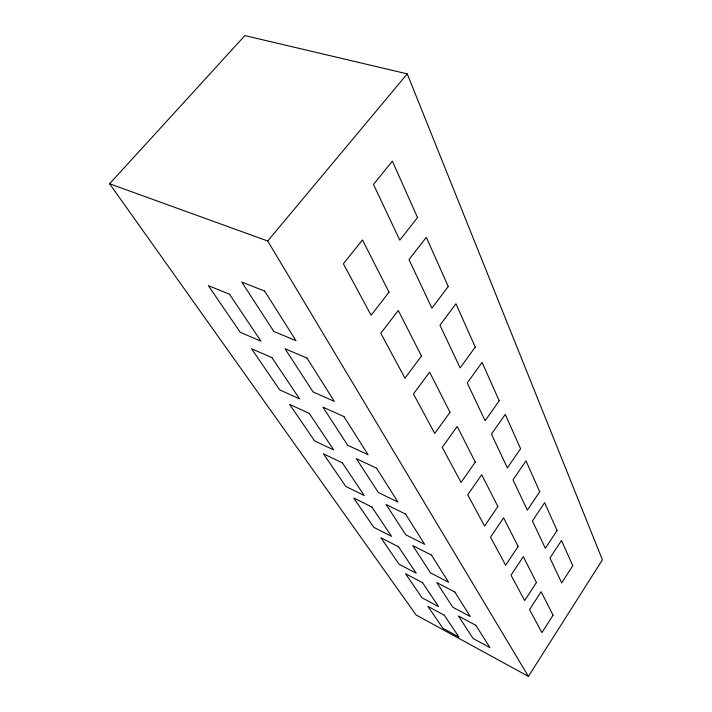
<?xml version="1.0" encoding="UTF-8"?>
<svg xmlns="http://www.w3.org/2000/svg" width="712" height="712" viewBox="0 0 712 712"><rect width="100%" height="100%" fill="white"/><g stroke="black" fill="none" stroke-linecap="round" stroke-linejoin="round"><path stroke-width="1.07" d="M528.411 676.4L602.405 559.837L407.255 73.87L244.901 35.6L109.595 183.767L416.102 614.981L528.411 676.4L267.721 241.012L109.595 183.767M267.721 241.012L407.255 73.87M553.055 615.204L541.921 632.621L529.532 609.614L541.129 591.725L553.055 615.204M572.742 565.711L561.688 582.888L549.967 558.074L561.474 540.444L572.742 565.711M536.447 582.496L524.664 600.572L511.02 575.216L523.311 556.642L536.447 582.496M557.042 530.502L545.356 548.311L532.434 520.962L544.627 502.663L557.042 530.502M518.14 546.451L505.645 565.23L490.532 537.151L503.607 517.838L518.14 546.451M539.74 491.689L527.334 510.175L513.023 479.87L525.999 460.869L539.74 491.689M497.866 506.535L484.561 526.061L467.731 494.796L481.704 474.699L497.866 506.535M520.57 448.693L507.371 467.891L491.422 434.142L505.271 414.384L520.57 448.693M475.296 462.079L461.064 482.407L442.214 447.385L457.193 426.435L475.296 462.079M499.21 400.794L485.103 420.756L467.232 382.931L482.086 362.372L499.21 400.794M450.002 412.266L434.721 433.457L413.458 393.958L429.603 372.1L450.002 412.266M475.269 347.1L460.13 367.882L439.963 325.197L455.965 303.784L475.269 347.1M421.459 356.071L404.968 378.188L380.795 333.287L398.293 310.45L421.459 356.071M448.257 286.5L431.917 308.154L408.982 259.604L426.31 237.292L448.257 286.5M389.01 292.178L371.112 315.283L343.389 263.787L362.479 239.926L389.01 292.178M417.517 217.569L399.788 240.131L373.471 184.426L392.374 161.17L417.517 217.569M264.65 291.075L241.76 282.05L273.8 331.427L296.005 340.692L264.65 291.075M229.504 294.216L208.313 285.619L240.282 332.326L260.904 341.128L229.504 294.216M306.97 358.047L285.022 348.711L313.049 391.912L334.346 401.372L306.97 358.047M271.922 357.602L251.514 348.738L279.674 389.865L299.53 398.853L271.922 357.602M343.967 416.6L322.91 407.104L347.634 445.205L368.077 454.754L343.967 416.6M309.257 413.396L289.606 404.38L314.597 440.888L333.723 449.948L309.257 413.396M376.586 468.22L356.365 458.662L378.339 492.526L397.981 502.085L376.586 468.22M342.383 462.889L323.444 453.811L345.774 486.421L364.206 495.499L342.383 462.889M405.555 514.073L386.127 504.523L405.787 534.819L424.672 544.333L405.555 514.073M371.949 507.077L353.704 497.999L373.773 527.316L391.547 536.358L371.949 507.077M431.463 555.075L412.773 545.588L430.466 572.848L448.649 582.274L431.463 555.075M398.524 546.78L380.92 537.756L399.049 564.251L416.217 573.222L398.524 546.78M454.772 591.957L436.776 582.567L452.779 607.229L470.294 616.53L454.772 591.957M422.528 582.656L405.529 573.703L421.993 597.76L438.574 606.633L422.528 582.656M475.839 625.305L458.492 616.04L473.044 638.459L489.945 647.626L475.839 625.305M444.315 615.212L427.894 606.375L442.917 628.313L458.946 637.071L444.315 615.212"/></g></svg>
